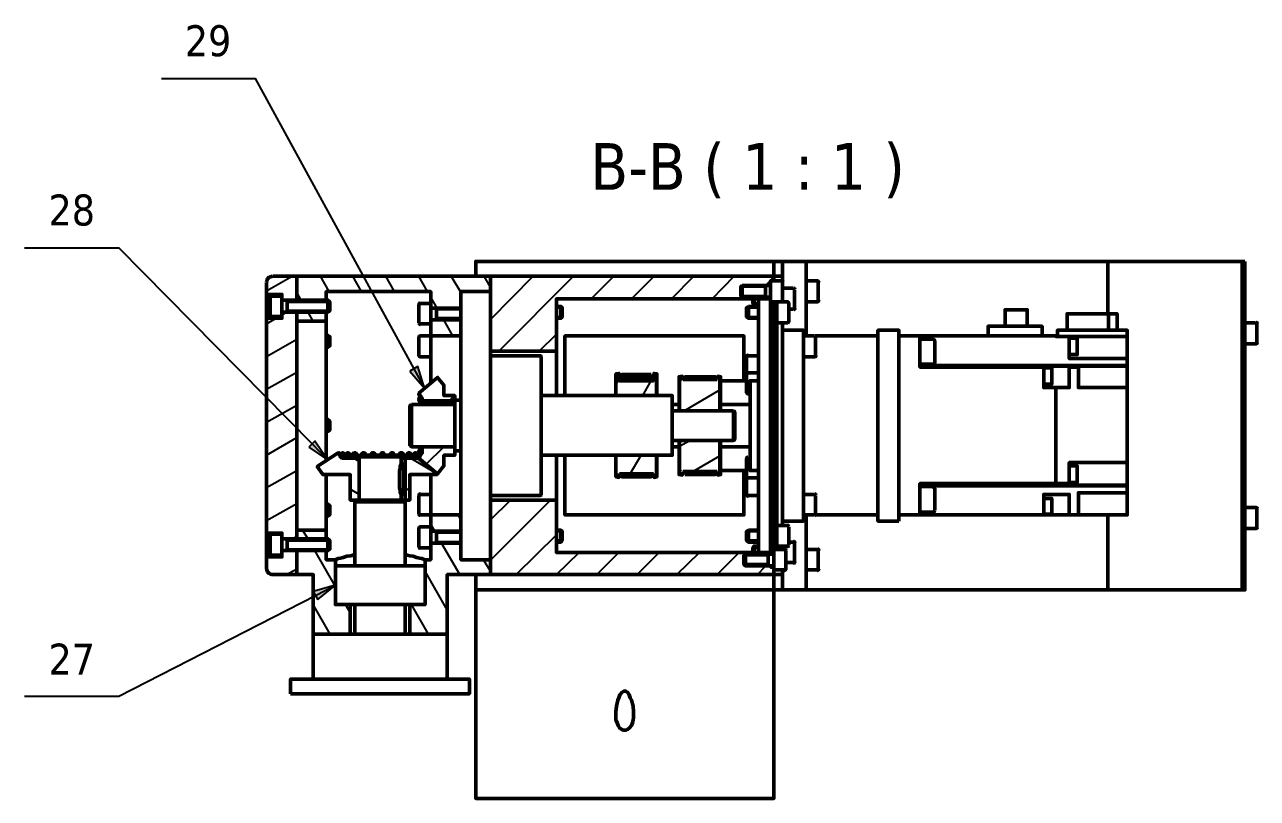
# Model space of a CAD drawing. Header units: millimetres. Extents: x 447 to 1572, y -883 to -309.
# Drawn here: x 1262.2 to 1572.2, y -503.9 to -309.3 of the extents above; entities that cross this region are included whole.
import ezdxf

# ---------------------------------------------------------------- set-up
doc = ezdxf.new("R2010")
doc.units = ezdxf.units.MM
for name, color, linetype in [('PDF_Hatch (ISO)', 7, 'Continuous'), ('PDF_Sketch Geometry (ISO)', 7, 'Continuous'), ('PDF_Symbol (ISO)', 7, 'Continuous'), ('PDF_Text', 7, 'Continuous'), ('PDF_Visible (ISO)', 7, 'Continuous'), ('PDF_Visible Narrow (ISO)', 7, 'Continuous')]:
    doc.layers.add(name, color=color, linetype=linetype)
doc.styles.add('PDF Tahoma', font='tahoma.ttf')

msp = doc.modelspace()

# ---------------------------------------------------------------- hatches: boundary and pattern name
at = {"layer": 'PDF_Symbol (ISO)', "transparency": 33554559}
for points in [[(1359.05, -396.46), (1359.05, -396.46), (1362.76, -400.74), (1361.05, -395.31)], [(1333.62, -415.6), (1333.62, -415.6), (1338.33, -418.74), (1335.19, -414.03)], [(1335.9, -453.89), (1335.9, -453.89), (1340.33, -450.31), (1334.76, -451.89)]]:
    msp.add_hatch(color=256, dxfattribs=at).paths.add_polyline_path(points)

# ---------------------------------------------------------------- linework, layer by layer
at = {"layer": 'PDF_Hatch (ISO)', "lineweight": 25}
for points in [[(1323.05, -376.31), (1329.47, -372.6)], [(1338.76, -376.46), (1336.62, -372.6)], [(1346.9, -376.46), (1344.76, -372.6)], [(1355.19, -376.46), (1353.05, -372.6)], [(1363.47, -376.46), (1361.33, -372.6)], [(1371.9, -376.6), (1369.47, -372.6)], [(1379.33, -375.31), (1377.76, -372.6)], [(1379.33, -383.46), (1390.05, -372.6)], [(1379.33, -373.31), (1380.05, -372.6)], [(1381.47, -391.46), (1400.19, -372.6)], [(1404.62, -378.31), (1410.33, -372.6)], [(1414.76, -378.31), (1420.47, -372.6)], [(1424.9, -378.31), (1430.47, -372.6)], [(1435.05, -378.31), (1440.62, -372.6)], [(1448.47, -374.89), (1450.62, -372.74)], [(1331.76, -378.6), (1330.62, -376.6)], [(1365.9, -380.6), (1364.33, -377.89)], [(1445.05, -378.31), (1445.47, -377.89)], [(1323.05, -384.6), (1325.47, -383.17)], [(1326.9, -382.46), (1328.05, -381.6)], [(1334.76, -383.89), (1333.47, -381.6)], [(1369.9, -387.6), (1367.62, -383.6)], [(1391.62, -391.46), (1395.9, -387.17)], [(1323.05, -392.74), (1330.62, -388.46)], [(1450.62, -388.89), (1449.76, -388.17)], [(1323.05, -401.03), (1330.62, -396.74)], [(1410.9, -399.74), (1411.76, -398.46)], [(1417.62, -402.6), (1419.76, -398.89)], [(1419.33, -398.03), (1418.47, -397.31)], [(1420.33, -397.89), (1420.76, -397.17)], [(1426.9, -398.89), (1427.62, -398.46)], [(1434.05, -398.6), (1433.62, -397.89)], [(1450.62, -399.03), (1449.76, -398.31)], [(1369.05, -403.89), (1370.19, -402.6)], [(1428.05, -406.46), (1437.05, -401.17)], [(1323.05, -409.31), (1330.62, -405.03)], [(1450.62, -409.03), (1449.76, -408.31)], [(1323.05, -417.6), (1330.62, -413.17)], [(1426.9, -415.31), (1429.47, -413.89)], [(1346.33, -419.17), (1344.9, -418.31)], [(1365.19, -421.89), (1359.19, -418.31)], [(1363.19, -419.89), (1367.62, -415.46)], [(1414.47, -422.31), (1417.19, -417.6)], [(1430.19, -421.74), (1437.05, -417.74)], [(1450.62, -419.17), (1449.76, -418.46)], [(1323.05, -425.74), (1330.62, -421.46)], [(1337.76, -422.46), (1336.76, -421.89)], [(1414.05, -423.03), (1413.33, -422.31)], [(1431.33, -422.46), (1430.9, -421.74)], [(1346.33, -427.46), (1344.05, -426.17)], [(1359.05, -426.6), (1357.9, -425.89)], [(1323.05, -434.03), (1330.62, -429.74)], [(1379.33, -444.03), (1394.47, -428.89)], [(1379.33, -433.89), (1384.33, -428.89)], [(1450.62, -429.31), (1449.76, -428.6)], [(1371.9, -433.74), (1371.19, -432.6)], [(1333.47, -438.6), (1332.05, -436.46)], [(1365.33, -436.74), (1364.33, -435.03)], [(1329.33, -438.6), (1330.62, -438.03)], [(1371.62, -447.6), (1367.05, -439.74)], [(1385.76, -447.6), (1395.9, -437.6)], [(1450.62, -439.46), (1449.76, -438.6)], [(1340.33, -450.6), (1335.19, -441.6)], [(1395.9, -447.6), (1401.62, -442.03)], [(1406.05, -447.6), (1411.62, -442.03)], [(1416.19, -447.6), (1421.76, -442.03)], [(1426.19, -447.6), (1431.9, -442.03)], [(1436.33, -447.6), (1441.9, -442.03)], [(1328.05, -447.6), (1330.62, -446.17)], [(1379.33, -446.74), (1377.62, -443.89)], [(1446.47, -447.6), (1448.62, -445.46)], [(1368.47, -456.46), (1362.9, -446.74)], [(1339.05, -462.6), (1334.76, -455.17)], [(1344.05, -457.17), (1342.9, -455.17)], [(1363.76, -462.6), (1359.47, -455.17)]]:
    msp.add_lwpolyline(points, dxfattribs=at)
at = {"layer": 'PDF_Sketch Geometry (ISO)', "lineweight": 25}
msp.add_lwpolyline([(1340.33, -455.17), (1340.33, -445.46), (1362.9, -445.46), (1362.9, -455.17)], close=True, dxfattribs=at)
at = {"layer": 'PDF_Symbol (ISO)', "lineweight": 25}
for points in [[(1296.62, -322.89), (1320.19, -322.89), (1360.05, -395.89), (1362.76, -400.74)], [(1262.19, -365.46), (1285.9, -365.46), (1334.47, -414.74), (1338.33, -418.74)], [(1262.19, -478.17), (1285.9, -478.17), (1335.33, -452.89), (1340.33, -450.31)]]:
    msp.add_lwpolyline(points, dxfattribs=at)
for points in [[(1359.05, -396.46), (1362.76, -400.74), (1361.05, -395.31)], [(1333.62, -415.6), (1338.33, -418.74), (1335.19, -414.03)], [(1335.9, -453.89), (1340.33, -450.31), (1334.76, -451.89)]]:
    msp.add_lwpolyline(points, close=True, dxfattribs=at)
at = {"layer": 'PDF_Visible (ISO)', "lineweight": 50}
for points in [[(1375.62, -372.6), (1375.62, -368.89), (1450.62, -368.89)], [(1452.76, -368.89), (1458.76, -368.89)], [(1458.76, -451.46), (1534.62, -451.46), (1534.62, -432.6), (1534.62, -451.46), (1568.33, -451.46), (1568.33, -368.89), (1534.62, -368.89), (1534.62, -382.03), (1534.62, -368.89), (1458.76, -368.89), (1458.76, -387.6)], [(1323.05, -374.17), (1323.05, -377.17), (1326.9, -377.17), (1326.9, -377.6), (1326.9, -382.74)], [(1338.47, -378.6), (1338.9, -379.03), (1338.9, -381.31), (1338.47, -381.6), (1338.47, -378.6), (1326.9, -378.6), (1330.62, -378.6), (1330.62, -372.6), (1324.62, -372.6)], [(1330.62, -441.6), (1330.62, -447.6), (1334.76, -447.6), (1334.76, -462.6), (1344.05, -462.6), (1368.47, -462.6), (1368.47, -447.6), (1379.33, -447.6), (1379.33, -443.89), (1371.9, -443.89), (1379.33, -443.89), (1379.33, -376.46), (1379.33, -372.6), (1390.62, -372.6), (1450.62, -372.6), (1450.62, -373.74)], [(1371.9, -443.89), (1371.9, -376.46), (1379.33, -376.46), (1379.33, -372.6), (1330.62, -372.6), (1330.62, -378.6)], [(1449.76, -374.89), (1442.62, -374.89)], [(1448.47, -377.89), (1448.47, -374.89)], [(1452.47, -373.74), (1449.76, -373.74), (1449.76, -379.03), (1449.76, -442.46)], [(1452.76, -372.6), (1452.76, -374.03), (1452.76, -378.74), (1452.76, -379.03)], [(1461.47, -373.74), (1458.76, -373.74)], [(1461.76, -378.74), (1461.76, -374.03)], [(1323.05, -383.17), (1323.05, -377.17)], [(1323.9, -382.46), (1323.9, -377.89)], [(1324.19, -377.6), (1326.9, -377.6)], [(1338.05, -378.6), (1338.05, -376.46), (1364.33, -376.46), (1364.33, -379.46), (1364.33, -384.6), (1361.62, -384.6)], [(1379.33, -376.46), (1371.9, -376.46)], [(1449.76, -377.89), (1442.62, -377.89)], [(1455.47, -375.6), (1452.76, -375.6)], [(1455.76, -380.6), (1455.76, -376.03)], [(1328.19, -381.6), (1328.19, -378.6)], [(1361.33, -384.31), (1361.33, -379.74)], [(1361.62, -379.46), (1364.33, -379.46)], [(1365.76, -383.6), (1365.76, -380.6)], [(1379.33, -391.46), (1395.9, -391.46), (1395.9, -378.31), (1446.76, -378.31), (1449.76, -378.31)], [(1395.9, -383.17), (1397.05, -383.17), (1397.33, -382.89), (1397.33, -380.46), (1397.05, -380.17), (1395.9, -380.17)], [(1397.05, -383.17), (1397.05, -380.17)], [(1446.76, -380.17), (1444.19, -380.17)], [(1445.33, -378.31), (1445.33, -379.46), (1445.62, -379.74), (1445.62, -378.31)], [(1446.76, -379.74), (1445.62, -379.74)], [(1446.76, -442.03), (1446.76, -378.31)], [(1454.05, -379.03), (1452.47, -379.03), (1449.76, -379.03)], [(1450.62, -446.46), (1450.62, -441.31), (1450.62, -379.03)], [(1451.33, -379.03), (1451.33, -441.31)], [(1454.33, -384.03), (1454.33, -379.31)], [(1455.47, -380.89), (1454.33, -380.89)], [(1461.47, -379.03), (1458.76, -379.03)], [(1508.76, -385.17), (1508.76, -381.03), (1514.33, -381.03), (1514.33, -385.17)], [(1324.19, -382.74), (1326.9, -382.74), (1326.9, -383.17), (1323.05, -383.17), (1323.05, -437.17), (1326.9, -437.17), (1326.9, -437.46), (1326.9, -442.74), (1326.9, -443.17), (1323.05, -443.17), (1323.05, -446.17)], [(1338.47, -438.6), (1326.9, -438.6), (1330.62, -438.6), (1330.62, -381.6), (1326.9, -381.6), (1338.47, -381.6)], [(1330.62, -381.6), (1330.62, -383.89), (1338.05, -383.89), (1338.05, -381.6)], [(1338.05, -419.03), (1338.05, -383.89)], [(1446.76, -383.17), (1444.19, -383.17)], [(1454.05, -384.31), (1451.33, -384.31)], [(1452.76, -384.31), (1452.76, -435.31)], [(1534.76, -382.03), (1524.33, -382.03), (1524.33, -386.17)], [(1536.9, -386.17), (1536.9, -382.03), (1534.76, -382.03), (1534.76, -386.17)], [(1571.76, -384.31), (1569.05, -384.31)], [(1338.05, -390.46), (1338.47, -390.46), (1338.9, -390.17), (1338.9, -387.74), (1338.47, -387.46), (1338.05, -387.46)], [(1338.47, -390.46), (1338.47, -387.46)], [(1364.33, -384.6), (1364.33, -387.6), (1371.9, -387.6)], [(1452.76, -386.17), (1458.05, -386.17), (1458.05, -434.17), (1452.76, -434.17)], [(1504.47, -387.6), (1504.47, -385.17), (1518.05, -385.17), (1518.05, -387.6)], [(1521.9, -387.74), (1521.9, -386.17), (1539.47, -386.17), (1539.47, -387.74), (1539.47, -393.31), (1539.47, -395.03), (1539.47, -395.17), (1539.47, -400.6), (1539.47, -419.46), (1539.47, -425.17), (1539.47, -425.31), (1539.47, -427.03), (1539.47, -432.6), (1527.19, -432.6)], [(1572.05, -389.17), (1572.05, -384.6)], [(1361.33, -392.6), (1361.33, -387.89)], [(1364.33, -399.46), (1364.33, -387.6), (1361.62, -387.6)], [(1398.05, -402.6), (1398.05, -387.6), (1443.05, -387.6), (1443.05, -398.89)], [(1460.76, -387.6), (1458.05, -387.6)], [(1460.9, -387.6), (1476.76, -387.6)], [(1461.05, -392.6), (1461.05, -387.89)], [(1482.05, -387.6), (1487.33, -387.6), (1504.47, -387.6), (1518.05, -387.6), (1521.47, -387.6), (1521.47, -387.74), (1524.9, -387.74), (1539.47, -387.74)], [(1539.47, -395.17), (1527.19, -395.17), (1527.19, -395.46), (1524.9, -395.46), (1524.9, -395.17), (1518.47, -395.17), (1518.47, -395.46), (1487.33, -395.46), (1487.33, -387.6)], [(1490.76, -388.46), (1487.33, -388.46)], [(1491.05, -394.46), (1491.05, -388.74)], [(1539.47, -393.31), (1524.9, -393.31), (1524.9, -387.74)], [(1524.9, -392.31), (1526.9, -392.31), (1526.9, -388.17), (1524.9, -388.17)], [(1571.76, -389.6), (1569.05, -389.6)], [(1361.62, -392.89), (1364.33, -392.89)], [(1391.9, -392.6), (1379.62, -392.6)], [(1392.05, -427.6), (1392.05, -392.74)], [(1395.9, -402.6), (1395.9, -391.46)], [(1443.76, -401.89), (1443.76, -397.17), (1443.76, -392.89)], [(1444.19, -392.6), (1446.76, -392.6)], [(1460.76, -392.89), (1458.05, -392.89)], [(1490.76, -394.74), (1487.33, -394.74)], [(1539.47, -395.03), (1487.33, -395.03)], [(1518.47, -395.46), (1518.47, -400.6), (1521.47, -400.6), (1521.47, -424.74)], [(1518.47, -399.74), (1520.47, -399.74), (1520.47, -395.6), (1518.47, -395.6)], [(1521.47, -400.6), (1524.9, -400.6), (1524.9, -395.46)], [(1539.47, -400.6), (1527.19, -400.6), (1527.19, -395.46)], [(1359.47, -415.46), (1370.33, -415.46), (1362.19, -415.46), (1362.19, -416.89), (1361.33, -418.31), (1366.05, -422.31), (1367.62, -420.31), (1367.62, -417.6), (1370.33, -417.6), (1370.33, -416.46), (1370.33, -403.74), (1370.33, -402.6), (1367.62, -402.6), (1367.62, -400.03), (1366.05, -398.03), (1361.33, -402.03), (1362.19, -403.31), (1362.19, -403.89), (1370.33, -403.89)], [(1411.76, -397.89), (1411.62, -397.03), (1410.9, -397.17), (1410.9, -398.03), (1410.9, -402.6), (1421.05, -402.6), (1421.05, -398.03), (1421.19, -397.17), (1420.47, -397.03), (1420.33, -397.89)], [(1410.9, -402.6), (1410.9, -397.17)], [(1412.33, -398.03), (1412.33, -398.03)], [(1419.76, -398.03), (1419.76, -398.03)], [(1421.19, -402.6), (1421.19, -397.17)], [(1427.76, -398.46), (1427.62, -397.74), (1426.76, -397.89), (1426.9, -398.6), (1426.9, -406.46), (1437.05, -406.46), (1437.05, -398.6), (1437.19, -397.89), (1436.47, -397.74), (1436.33, -398.46)], [(1426.76, -406.46), (1426.76, -397.89)], [(1436.33, -398.6), (1427.76, -398.6)], [(1437.19, -406.46), (1437.19, -397.89)], [(1437.19, -398.89), (1443.76, -398.89)], [(1444.19, -396.89), (1446.76, -396.89)], [(1446.76, -421.46), (1444.62, -421.46), (1444.62, -398.89), (1446.76, -398.89)], [(1361.33, -402.03), (1361.33, -402.03)], [(1361.33, -402.03), (1361.76, -402.74), (1362.19, -403.46), (1361.76, -402.89), (1361.33, -402.31)], [(1361.33, -402.17), (1361.33, -402.31), (1361.33, -402.46), (1361.76, -403.17), (1362.19, -403.89), (1362.19, -404.89), (1361.62, -404.31), (1361.33, -403.6), (1361.33, -403.31), (1361.62, -403.03)], [(1392.05, -417.6), (1425.05, -417.6), (1425.05, -402.6), (1392.05, -402.6)], [(1444.19, -402.17), (1444.62, -402.17)], [(1359.47, -404.89), (1370.33, -404.89)], [(1362.19, -404.17), (1361.76, -403.74), (1361.33, -403.31)], [(1361.62, -404.89), (1361.9, -404.74)], [(1370.33, -403.74), (1371.9, -403.74)], [(1425.05, -404.89), (1426.76, -404.89)], [(1437.19, -404.89), (1444.62, -404.89)], [(1425.05, -406.46), (1440.47, -406.46)], [(1425.05, -413.89), (1440.47, -413.89)], [(1436.33, -421.89), (1436.47, -422.6), (1437.19, -422.46), (1437.05, -421.74), (1437.05, -413.89), (1426.9, -413.89), (1426.9, -421.74), (1426.76, -422.46), (1427.62, -422.6), (1427.76, -421.89)], [(1426.76, -422.46), (1426.76, -413.89)], [(1437.19, -422.46), (1437.19, -413.89)], [(1345.19, -418.31), (1345.05, -417.74), (1345.05, -417.03), (1345.47, -417.03), (1345.9, -417.6), (1346.33, -418.03), (1346.33, -428.89), (1346.33, -418.31), (1342.05, -418.31), (1341.05, -417.03), (1335.76, -420.46), (1337.19, -422.46), (1344.05, -422.46), (1344.05, -428.89), (1345.62, -428.89), (1345.19, -429.31), (1357.9, -429.31), (1357.62, -428.89)], [(1341.05, -417.03), (1341.05, -417.03)], [(1341.05, -417.17), (1341.19, -417.03), (1341.62, -417.74), (1342.05, -418.31), (1341.47, -417.74), (1341.05, -417.03)], [(1341.19, -417.03), (1341.33, -417.03), (1341.9, -417.74), (1342.47, -418.31)], [(1341.62, -417.31), (1342.05, -417.03)], [(1342.76, -418.31), (1342.33, -417.74), (1342.05, -417.03), (1342.33, -417.03), (1342.9, -417.74), (1343.47, -418.31)], [(1342.76, -417.6), (1343.33, -417.03), (1343.47, -417.74), (1343.76, -418.31)], [(1343.33, -417.03), (1343.62, -417.03), (1344.33, -417.74), (1344.76, -418.31)], [(1344.33, -417.74), (1345.05, -417.03)], [(1346.76, -417.6), (1347.19, -417.03), (1347.05, -417.6)], [(1347.19, -417.03), (1347.62, -417.03), (1348.19, -417.6)], [(1349.33, -417.46), (1349.33, -417.6), (1349.47, -417.03), (1350.05, -417.03), (1350.47, -417.6)], [(1351.62, -417.6), (1351.9, -417.03), (1352.47, -417.03), (1352.76, -417.6)], [(1353.9, -417.6), (1354.33, -417.03), (1354.9, -417.03)], [(1355.19, -417.6), (1354.9, -417.03), (1355.05, -417.6)], [(1356.19, -417.6), (1356.62, -417.03), (1357.19, -417.03), (1357.9, -418.03)], [(1356.9, -418.03), (1356.9, -419.89)], [(1356.9, -418.31), (1357.9, -418.31)], [(1357.05, -418.31), (1357.19, -417.74), (1357.19, -417.03)], [(1357.62, -418.31), (1358.05, -417.74), (1358.62, -417.03), (1359.05, -417.03), (1359.76, -417.6)], [(1358.76, -418.31), (1358.9, -417.74), (1359.05, -417.03)], [(1359.19, -418.31), (1359.62, -417.74), (1360.33, -417.03), (1360.62, -417.03), (1361.05, -417.46)], [(1360.05, -418.31), (1360.33, -417.74), (1360.62, -417.03)], [(1360.33, -418.31), (1360.9, -417.74), (1361.47, -417.03), (1361.62, -417.03), (1361.33, -417.74), (1360.9, -418.31)], [(1362.05, -417.17), (1362.19, -417.03), (1362.05, -417.03), (1361.47, -417.74), (1361.05, -418.31)], [(1361.19, -418.31), (1361.76, -417.6), (1362.19, -416.89)], [(1361.76, -417.03), (1361.33, -416.74), (1361.33, -416.46), (1361.62, -415.89), (1362.05, -415.46)], [(1361.33, -416.74), (1361.76, -416.46), (1362.19, -416.03)], [(1362.19, -416.74), (1361.76, -417.31), (1361.33, -417.89), (1361.33, -417.74), (1361.76, -417.03), (1362.19, -416.31)], [(1361.33, -417.89), (1361.33, -417.89)], [(1361.33, -418.31), (1361.33, -418.31)], [(1361.62, -417.03), (1361.62, -417.03)], [(1362.19, -417.03), (1362.19, -417.03)], [(1370.33, -416.46), (1371.9, -416.46)], [(1395.9, -428.89), (1395.9, -417.6)], [(1443.05, -421.46), (1443.05, -432.6), (1398.05, -432.6), (1398.05, -417.6)], [(1420.33, -422.46), (1420.47, -423.17), (1421.19, -423.03), (1421.05, -422.31), (1421.05, -417.6), (1410.9, -417.6), (1410.9, -422.31), (1410.9, -423.03), (1411.62, -423.17), (1411.76, -422.46)], [(1410.9, -423.03), (1410.9, -417.6)], [(1421.19, -423.03), (1421.19, -417.6)], [(1425.05, -415.46), (1426.76, -415.46)], [(1437.19, -415.46), (1444.62, -415.46)], [(1443.76, -427.46), (1443.76, -423.03), (1443.76, -418.46)], [(1444.19, -418.17), (1444.62, -418.17)], [(1357.47, -427.46), (1356.9, -427.46), (1356.76, -427.31), (1356.62, -426.89), (1356.62, -426.31), (1356.47, -425.89), (1356.47, -425.46), (1356.47, -421.74), (1356.47, -421.46), (1356.62, -421.03), (1356.62, -420.46), (1356.76, -420.03), (1356.76, -419.89), (1356.9, -419.89), (1357.47, -419.89)], [(1437.19, -421.46), (1443.76, -421.46)], [(1482.05, -432.6), (1487.33, -432.6), (1487.33, -424.74), (1521.47, -424.74), (1524.9, -424.74), (1524.9, -419.46), (1539.47, -419.46)], [(1524.9, -424.46), (1526.9, -424.46), (1526.9, -420.31), (1524.9, -420.31)], [(1338.05, -436.46), (1338.05, -422.46)], [(1361.62, -432.6), (1364.33, -432.6), (1364.33, -422.46)], [(1365.9, -422.46), (1366.05, -422.31)], [(1411.76, -422.31), (1420.33, -422.31)], [(1427.76, -421.74), (1436.33, -421.74)], [(1444.19, -423.31), (1446.76, -423.31)], [(1356.9, -427.46), (1356.9, -428.89)], [(1361.33, -432.31), (1361.33, -427.74)], [(1361.62, -427.46), (1364.33, -427.46)], [(1391.9, -427.74), (1379.62, -427.74)], [(1444.19, -427.74), (1446.76, -427.74)], [(1460.76, -427.46), (1458.05, -427.46)], [(1461.05, -432.31), (1461.05, -427.74)], [(1539.47, -425.31), (1487.33, -425.31)], [(1490.76, -425.46), (1487.33, -425.46)], [(1491.05, -431.46), (1491.05, -425.89)], [(1518.47, -432.6), (1518.47, -427.46), (1524.9, -427.46), (1524.9, -432.6), (1527.19, -432.6), (1527.19, -427.03), (1539.47, -427.03)], [(1539.47, -425.17), (1524.9, -425.17), (1524.9, -424.74)], [(1338.05, -432.89), (1338.47, -432.89), (1338.9, -432.6), (1338.9, -430.17), (1338.47, -429.89), (1338.05, -429.89)], [(1338.47, -432.89), (1338.47, -429.89)], [(1345.19, -429.31), (1345.19, -445.46)], [(1357.9, -428.89), (1357.62, -428.89), (1346.33, -428.89), (1345.62, -428.89)], [(1357.9, -429.31), (1357.9, -445.46)], [(1443.47, -442.46), (1443.05, -442.74), (1443.05, -445.03), (1443.47, -445.46), (1443.47, -442.46), (1450.47, -442.46), (1449.76, -442.46), (1449.76, -442.03), (1446.76, -442.03), (1395.9, -442.03), (1395.9, -428.89), (1379.33, -428.89)], [(1518.47, -432.46), (1520.47, -432.46), (1520.47, -428.46), (1518.47, -428.46)], [(1571.76, -430.74), (1569.05, -430.74)], [(1371.9, -432.6), (1364.33, -432.6), (1364.33, -435.6), (1364.33, -440.89)], [(1452.76, -451.46), (1458.76, -451.46), (1458.76, -432.6)], [(1460.76, -432.6), (1458.05, -432.6)], [(1460.9, -432.6), (1476.76, -432.6)], [(1490.76, -431.89), (1487.33, -431.89)], [(1487.33, -432.6), (1518.47, -432.6), (1521.47, -432.6), (1524.9, -432.6)], [(1572.05, -435.74), (1572.05, -431.03)], [(1338.05, -438.6), (1338.05, -436.46), (1330.62, -436.46), (1330.62, -438.6)], [(1361.33, -440.6), (1361.33, -435.89)], [(1361.62, -435.6), (1364.33, -435.6)], [(1365.76, -439.74), (1365.76, -436.74)], [(1395.9, -439.46), (1397.05, -439.46), (1397.33, -439.03), (1397.33, -436.74), (1397.05, -436.46), (1395.9, -436.46)], [(1397.05, -439.46), (1397.05, -436.46)], [(1446.76, -436.46), (1444.19, -436.46)], [(1454.05, -435.31), (1451.33, -435.31)], [(1454.33, -440.17), (1454.33, -435.6)], [(1571.76, -436.03), (1569.05, -436.03)], [(1323.05, -443.17), (1323.05, -437.17)], [(1323.9, -442.46), (1323.9, -437.89)], [(1324.19, -437.46), (1326.9, -437.46)], [(1324.62, -447.6), (1330.62, -447.6), (1330.62, -441.6), (1326.9, -441.6), (1338.47, -441.6), (1338.47, -438.6), (1338.9, -439.03), (1338.9, -441.31), (1338.47, -441.6)], [(1328.19, -441.6), (1328.19, -438.6)], [(1446.76, -439.46), (1444.19, -439.46)], [(1455.47, -439.46), (1454.33, -439.46)], [(1455.76, -444.31), (1455.76, -439.74)], [(1324.19, -442.74), (1326.9, -442.74)], [(1338.05, -441.6), (1338.05, -443.89), (1340.33, -443.89), (1340.33, -455.17), (1340.62, -455.17), (1361.9, -455.17), (1362.62, -455.17), (1362.9, -455.17), (1362.9, -443.89), (1364.33, -443.89), (1364.33, -440.89), (1361.62, -440.89)], [(1340.33, -443.89), (1340.47, -443.89), (1340.62, -443.74), (1341.05, -443.6), (1341.62, -443.46), (1342.33, -443.31), (1343.19, -443.03), (1344.19, -442.89), (1345.19, -442.6)], [(1357.9, -442.6), (1359.05, -442.89), (1359.9, -443.03), (1360.76, -443.31), (1361.47, -443.46), (1362.05, -443.6), (1362.47, -443.74), (1362.76, -443.89), (1362.9, -443.89)], [(1445.62, -442.03), (1445.62, -440.46), (1445.33, -440.89), (1445.33, -442.03)], [(1446.76, -440.46), (1445.62, -440.46)], [(1449.19, -445.46), (1449.19, -442.46)], [(1453.33, -441.31), (1450.62, -441.31)], [(1454.05, -440.46), (1451.33, -440.46)], [(1452.76, -440.46), (1452.76, -441.31)], [(1453.62, -446.17), (1453.62, -441.6)], [(1461.47, -441.31), (1458.76, -441.31)], [(1461.76, -446.17), (1461.76, -441.6)], [(1340.33, -445.6), (1340.33, -454.89)], [(1340.62, -445.46), (1362.62, -445.46)], [(1362.9, -445.6), (1362.9, -454.89)], [(1379.33, -443.89), (1379.33, -447.6), (1390.62, -447.6), (1450.62, -447.6), (1450.62, -446.46), (1453.33, -446.46)], [(1450.47, -445.46), (1443.47, -445.46)], [(1449.76, -445.74), (1450.62, -445.74), (1449.76, -445.74), (1449.76, -445.46)], [(1455.47, -444.6), (1453.62, -444.6)], [(1450.62, -451.46), (1452.76, -451.46), (1452.76, -447.6), (1450.62, -447.6), (1450.62, -451.46), (1375.62, -451.46), (1375.62, -447.6)], [(1452.76, -446.46), (1452.76, -447.6)], [(1461.47, -446.46), (1458.76, -446.46)], [(1344.05, -462.6), (1344.05, -455.17)], [(1345.19, -455.17), (1345.19, -462.6)], [(1357.9, -455.17), (1357.9, -462.6)], [(1359.05, -455.17), (1359.05, -462.6)], [(1334.76, -462.6), (1334.76, -473.89)], [(1368.47, -462.6), (1368.47, -473.89)]]:
    msp.add_lwpolyline(points, dxfattribs=at)
for points in [[(1452.76, -368.89), (1450.62, -368.89), (1450.62, -372.6), (1452.76, -372.6)], [(1569.05, -368.89), (1568.33, -368.89), (1568.33, -451.46), (1569.05, -451.46)], [(1442.62, -374.89), (1442.33, -375.17), (1442.33, -377.6), (1442.62, -377.89)], [(1371.9, -380.6), (1364.47, -380.6)], [(1444.19, -380.17), (1443.76, -380.46), (1443.76, -382.89), (1444.19, -383.17)], [(1371.9, -383.6), (1364.47, -383.6)], [(1482.05, -434.17), (1482.05, -386.17), (1476.76, -386.17), (1476.76, -434.17)], [(1420.33, -398.03), (1420.33, -398.89), (1411.76, -398.89), (1411.76, -398.03)], [(1419.76, -397.31), (1412.33, -397.31), (1412.33, -398.03), (1419.76, -398.03)], [(1428.33, -398.6), (1435.76, -398.6), (1435.76, -397.89), (1428.33, -397.89)], [(1359.47, -404.89), (1359.05, -405.31), (1359.05, -415.03), (1359.47, -415.46)], [(1338.05, -408.6), (1338.47, -408.6), (1338.9, -409.03), (1338.9, -411.31), (1338.47, -411.6), (1338.05, -411.6), (1338.47, -411.6), (1338.9, -411.31), (1338.9, -409.03), (1338.47, -408.6)], [(1338.47, -408.6), (1338.47, -411.6)], [(1440.47, -406.46), (1440.76, -406.74), (1440.76, -413.6), (1440.47, -413.89)], [(1356.9, -418.03), (1356.47, -417.6), (1346.76, -417.6), (1346.33, -418.03)], [(1366.05, -422.46), (1361.19, -418.31), (1357.9, -418.31), (1357.9, -428.89), (1359.05, -428.89), (1359.05, -422.46)], [(1357.76, -420.17), (1357.76, -421.74), (1357.76, -425.46), (1357.76, -427.17), (1357.47, -427.46), (1357.47, -425.46), (1357.47, -421.74), (1357.47, -419.89)], [(1419.76, -422.31), (1412.33, -422.31), (1412.33, -423.03), (1419.76, -423.03)], [(1428.33, -422.46), (1435.76, -422.46), (1435.76, -421.74), (1428.33, -421.74)], [(1371.9, -436.74), (1364.47, -436.74)], [(1444.19, -436.46), (1443.76, -436.74), (1443.76, -439.03), (1444.19, -439.46)], [(1371.9, -439.74), (1364.47, -439.74)], [(1450.62, -466.46), (1450.62, -503.89), (1375.62, -503.89), (1375.62, -466.46), (1375.62, -451.46), (1450.62, -451.46)], [(1329.05, -477.6), (1329.05, -473.89), (1374.05, -473.89), (1374.05, -477.6)], [(1413.05, -486.74), (1412.76, -486.74), (1412.33, -486.6), (1411.76, -486.17), (1411.47, -485.6), (1411.19, -484.89), (1410.9, -484.17), (1410.9, -483.6), (1410.9, -482.17), (1411.05, -480.74), (1411.33, -479.17), (1411.62, -478.6), (1411.9, -477.89), (1412.47, -477.17), (1412.76, -477.03), (1413.05, -476.89), (1413.47, -477.03), (1413.76, -477.17), (1414.19, -477.89), (1414.47, -478.6), (1414.76, -479.17), (1415.19, -480.74), (1415.33, -482.17), (1415.33, -483.6), (1415.19, -484.17), (1415.05, -484.89), (1414.76, -485.6), (1414.33, -486.17), (1413.76, -486.6), (1413.47, -486.74)]]:
    msp.add_lwpolyline(points, close=True, dxfattribs=at)
for centre, radius, start, end in [((1324.55, -374.1), 1.5, 89.9999, 180.0001), ((1449.69, -374.81), 0.0714, 269.9903, 359.9974), ((1452.55, -374.1), 0.357, 359.9933, 89.9989), ((1461.55, -374.1), 0.357, 359.9933, 89.9989), ((1324.12, -377.81), 0.357, 89.9997, 180.0003), ((1449.69, -377.96), 0.0714, 0.003, 89.9964), ((1455.55, -375.96), 0.357, 0.0066, 90.0013), ((1326.97, -378.53), 0.0714, 179.9903, 269.9974), ((1361.69, -379.67), 0.357, 89.9997, 180.0003), ((1364.4, -380.53), 0.0714, 179.9903, 269.9974), ((1452.55, -378.67), 0.357, 269.9936, 359.9942), ((1453.97, -379.39), 0.357, 0.0065, 90.0011), ((1455.55, -380.67), 0.357, 269.9936, 359.9942), ((1461.55, -378.67), 0.357, 269.9936, 359.9942), ((1324.12, -382.53), 0.357, 179.9936, 269.9942), ((1326.97, -381.67), 0.0714, 89.9964, 180.0036), ((1361.69, -384.39), 0.357, 179.9936, 269.9942), ((1364.4, -383.67), 0.0714, 89.9964, 180.0036), ((1453.97, -383.96), 0.357, 269.9936, 359.9942), ((1571.83, -384.53), 0.357, 359.9936, 89.9942), ((1361.69, -387.96), 0.357, 89.9997, 180.0003), ((1460.83, -387.96), 0.357, 0.0066, 90.0012), ((1490.69, -388.81), 0.357, 0.0066, 90.0012), ((1571.83, -389.24), 0.357, 269.9936, 359.9942), ((1361.69, -392.53), 0.357, 179.9936, 269.9942), ((1379.55, -392.81), 0.214, 89.9992, 180.0008), ((1391.83, -392.81), 0.214, 359.993, 89.9947), ((1444.12, -392.81), 0.357, 89.9997, 180.0003), ((1460.83, -392.53), 0.357, 269.9936, 359.9942), ((1490.69, -394.39), 0.357, 269.9936, 359.9942), ((1410.97, -397.96), 0.785, 359.9914, 9.994), ((1421.12, -397.96), 0.786, 169.9969, 179.992), ((1426.97, -398.53), 0.785, 0.032, 10.0341), ((1437.12, -398.53), 0.786, 169.9969, 179.992), ((1444.12, -397.24), 0.357, 89.9997, 180.0003), ((1444.12, -401.81), 0.357, 179.9936, 269.9942), ((1444.12, -418.39), 0.357, 89.9997, 180.0003), ((1410.97, -422.24), 0.786, 349.9969, 359.992), ((1421.12, -422.24), 0.786, 179.9941, 189.9892), ((1426.97, -421.67), 0.786, 349.9969, 359.992), ((1437.12, -421.67), 0.786, 179.9941, 189.9892), ((1444.12, -423.1), 0.357, 179.9936, 269.9942), ((1361.69, -427.67), 0.357, 89.9997, 180.0003), ((1379.55, -427.53), 0.214, 179.993, 269.9947), ((1391.83, -427.53), 0.214, 269.993, 359.9947), ((1444.12, -427.53), 0.357, 179.9936, 269.9942), ((1460.83, -427.67), 0.357, 0.0066, 90.0012), ((1490.69, -425.96), 0.357, 0.0066, 90.0012), ((1571.83, -431.1), 0.357, 359.9936, 89.9942), ((1361.69, -432.39), 0.357, 179.9936, 269.9942), ((1460.83, -432.39), 0.357, 269.9936, 359.9942), ((1490.69, -431.53), 0.357, 269.9936, 359.9942), ((1361.69, -435.96), 0.357, 89.9997, 180.0003), ((1364.4, -436.67), 0.0714, 179.9903, 269.9974), ((1453.97, -435.53), 0.357, 0.0066, 90.0012), ((1571.83, -435.67), 0.357, 269.9936, 359.9942), ((1324.12, -437.81), 0.357, 89.9997, 180.0003), ((1326.97, -438.53), 0.0714, 179.9903, 269.9974), ((1364.4, -439.81), 0.0714, 89.9964, 180.0036), ((1455.55, -439.67), 0.357, 0.0078, 90.0079), ((1324.12, -442.53), 0.357, 179.9936, 269.9942), ((1326.97, -441.67), 0.0714, 89.9964, 180.0036), ((1361.69, -440.67), 0.357, 179.9936, 269.9942), ((1450.55, -442.39), 0.0714, 269.9903, 359.9974), ((1453.26, -441.53), 0.357, 0.0033, 89.989), ((1453.97, -440.24), 0.357, 269.9936, 359.9942), ((1461.55, -441.53), 0.357, 359.9933, 89.9989), ((1324.55, -446.1), 1.5, 179.9938, 269.994), ((1340.55, -445.67), 0.214, 89.9992, 180.0008), ((1362.55, -445.67), 0.214, 359.993, 89.9947), ((1450.55, -445.53), 0.0714, 359.9903, 89.9974), ((1453.26, -446.24), 0.357, 269.9936, 359.9942), ((1455.55, -444.39), 0.357, 269.9936, 359.9942), ((1461.55, -446.24), 0.357, 269.9936, 359.9942), ((1340.55, -454.96), 0.214, 179.993, 269.9947), ((1362.55, -454.96), 0.214, 269.993, 359.9947)]:
    msp.add_arc(centre, radius, start, end, dxfattribs=at)
at = {"layer": 'PDF_Visible Narrow (ISO)', "lineweight": 40}
for points in [[(1449.76, -374.89), (1446.76, -374.89)], [(1448.47, -375.17), (1442.33, -375.17)], [(1442.33, -377.6), (1448.47, -377.6)], [(1446.76, -377.89), (1449.76, -377.89)], [(1338.9, -379.03), (1328.19, -379.03)], [(1338.05, -378.6), (1330.62, -378.6)], [(1371.9, -380.89), (1365.76, -380.89)], [(1397.33, -380.46), (1395.9, -380.46)], [(1446.76, -380.46), (1443.9, -380.46)], [(1445.33, -379.46), (1446.76, -379.46)], [(1328.19, -381.31), (1338.9, -381.31)], [(1330.62, -381.6), (1338.05, -381.6)], [(1365.76, -383.17), (1371.9, -383.17)], [(1395.9, -382.89), (1397.33, -382.89)], [(1443.9, -382.89), (1446.76, -382.89)], [(1338.9, -387.74), (1338.05, -387.74)], [(1338.05, -390.17), (1338.9, -390.17)], [(1338.9, -430.17), (1338.05, -430.17)], [(1338.05, -432.6), (1338.9, -432.6)], [(1371.9, -437.03), (1365.76, -437.03)], [(1397.33, -436.74), (1395.9, -436.74)], [(1446.76, -436.74), (1443.9, -436.74)], [(1338.9, -439.03), (1328.19, -439.03)], [(1338.05, -438.6), (1330.62, -438.6)], [(1365.76, -439.46), (1371.9, -439.46)], [(1395.9, -439.03), (1397.33, -439.03)], [(1443.9, -439.03), (1446.76, -439.03)], [(1328.19, -441.31), (1338.9, -441.31)], [(1330.62, -441.6), (1338.05, -441.6)], [(1449.19, -442.74), (1443.05, -442.74)], [(1446.76, -440.89), (1445.33, -440.89)], [(1449.76, -442.46), (1446.76, -442.46)], [(1443.05, -445.03), (1449.19, -445.03)], [(1446.76, -445.46), (1449.76, -445.46)]]:
    msp.add_lwpolyline(points, dxfattribs=at)

# ---------------------------------------------------------------- texts
at = {"layer": 'PDF_Text', "attachment_point": 4, "style": 'PDF Tahoma'}
for s, insert, char_height in [('29', (1302.47, -313.45), 7.79), ('B-B ( 1 : 1 )', (1404.47, -346.06), 11.7367), ('28', (1268.19, -356.02), 7.79), ('27', (1268.19, -468.88), 7.79)]:
    msp.add_mtext(s, dxfattribs=dict(at, insert=insert, char_height=char_height))

doc.saveas('drawing.dxf')
